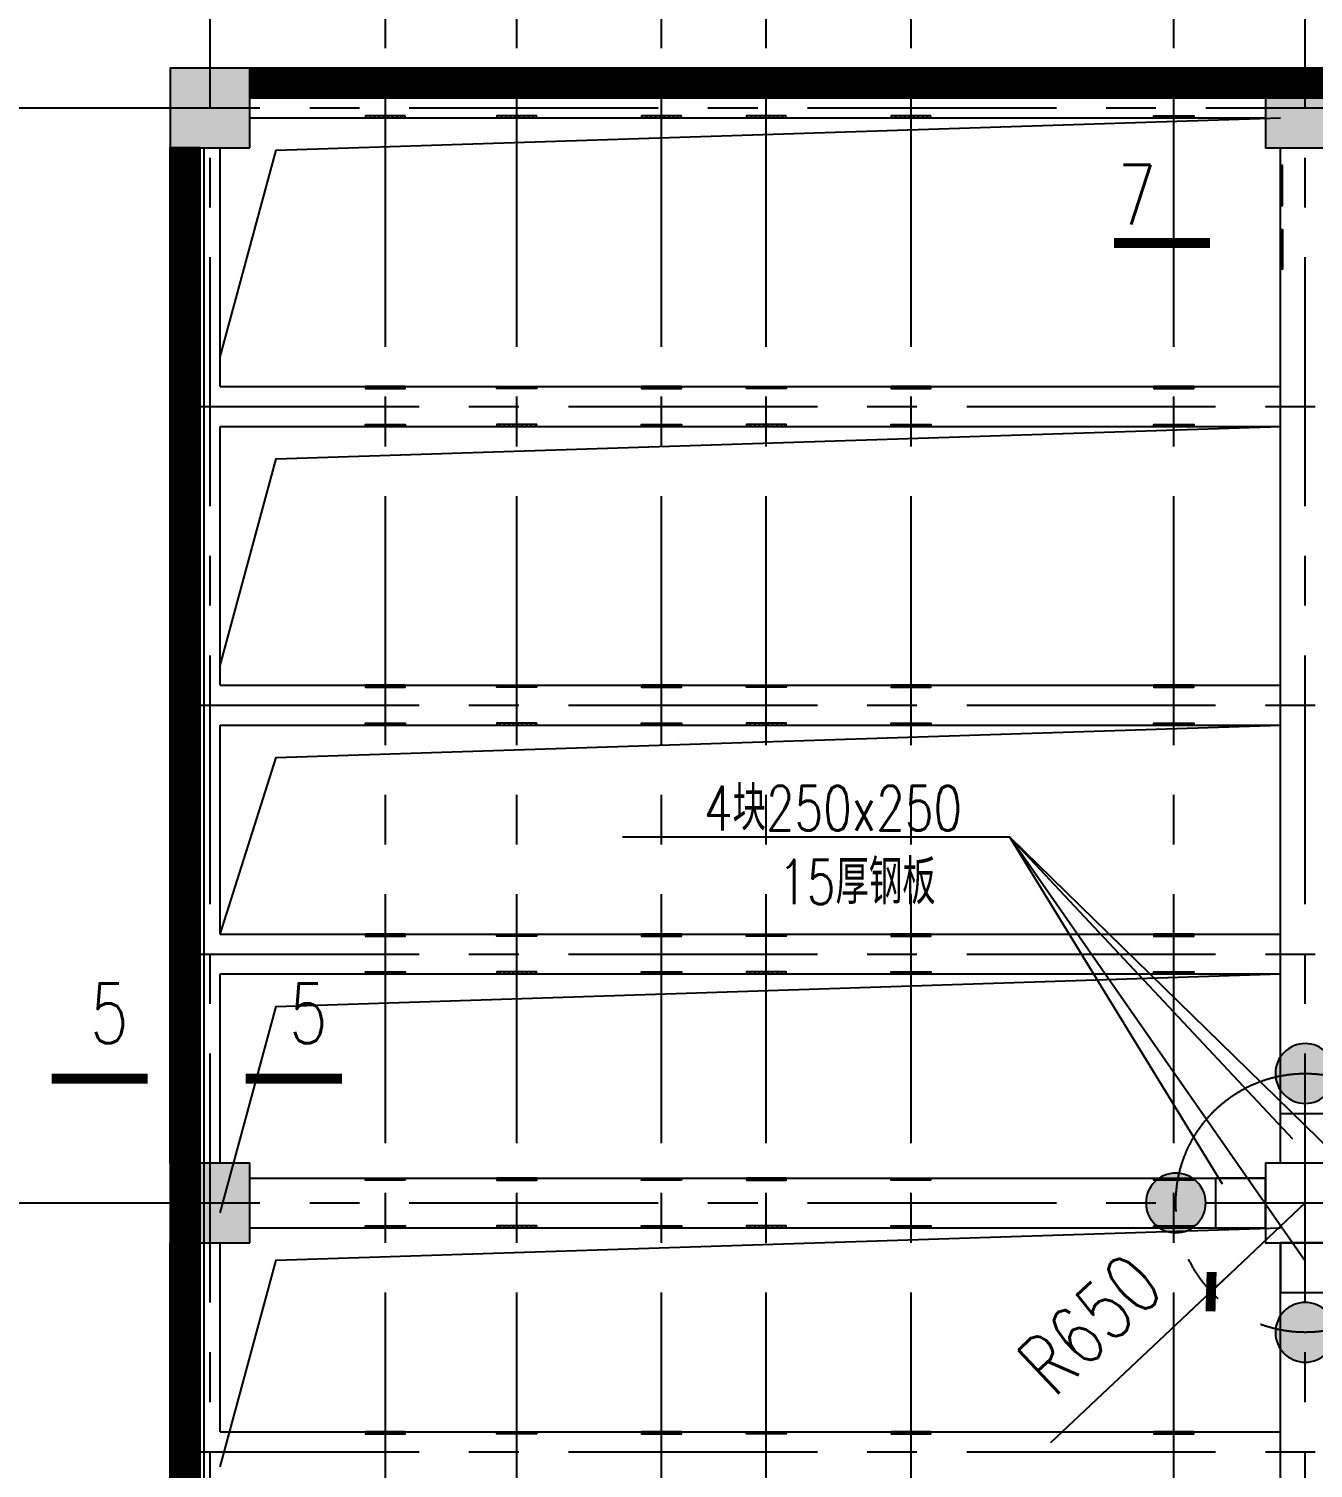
# Model space of a CAD drawing. Extents: x 1427168 to 1936200, y 1176778 to 1377202.
# Drawn here: x 1766842 to 1773293, y 1221374 to 1228603 of the extents above; entities that cross this region are included whole.
import ezdxf

# ---------------------------------------------------------------- set-up
doc = ezdxf.new("R2010")
doc.units = 0
doc.header["$LTSCALE"] = 1000
doc.header["$MEASUREMENT"] = 0
doc.linetypes.add('CENTER', pattern=[2, 1.25, -0.25, 0.25, -0.25])
doc.linetypes.add('DOTE', pattern=[2.42, 2, -0.2, 0.02, -0.2])
doc.layers.get('0').update_dxf_attribs({"linetype": 'CONTINUOUS'})
doc.layers.get('DEFPOINTS').update_dxf_attribs({"linetype": 'CONTINUOUS'})
for name, color, linetype in [('01粗实线层', 7, 'CONTINUOUS'), ('2', 2, 'CONTINUOUS'), ('3', 4, 'CONTINUOUS'), ('4', 3, 'CONTINUOUS'), ('5剖面线层', 2, 'CONTINUOUS'), ('AXIS', 3, 'CONTINUOUS'), ('DOTE', 1, 'DOTE'), ('PUB_DIM', 3, 'CONTINUOUS'), ('PUB_TEXT', 7, 'CONTINUOUS'), ('WUHUA', 8, 'CONTINUOUS')]:
    doc.layers.add(name, color=color, linetype=linetype)
doc.styles.add('_HZTXT', font='txt.shx', dxfattribs={"width": 0.75, "bigfont": 'HZTXT.shx'})
doc.styles.add('_TXT', font='TXT.shx', dxfattribs={"width": 0.75})
doc.styles.add('DIM_FONT', font='SIMPLEX.shx', dxfattribs={"width": 0.75})
doc.dimstyles.new('AXIS', dxfattribs={"dimtxt": 300, "dimasz": 1, "dimexe": 250, "dimexo": 300, "dimgap": 150, "dimtad": 1, "dimdec": 0, "dimzin": 0, "dimtxsty": 'DIM_FONT', "dimblk": '_DIMX', "dimcen": 0.09, "dimse1": 1, "dimse2": 1, "dimclrt": 7, "dimazin": 3, "dimtfac": 1, "dimtdec": 0, "dimtix": 1, "dimtmove": 0, "dimatfit": 3, "dimtolj": 1, "dimtzin": 0})
pattern_1 = [(45, (1418820.757, 1487474.97), (-11.22532015, 11.22532015), [])]
pattern_2 = [(315, (1418820.757, 965937.099), (-11.22532015, -11.22532015), [])]
pattern_3 = [(45, (1418820.757, 1485974.97), (-11.22532015, 11.22532015), [])]
pattern_4 = [(315, (1418820.757, 964437.099), (-11.22532015, -11.22532015), [])]
pattern_5 = [(45, (1418820.757, 1484724.97), (-11.22532015, 11.22532015), [])]
pattern_6 = [(315, (1418820.757, 963187.099), (-11.22532015, -11.22532015), [])]
pattern_7 = [(315, (1418820.757, 961912.099), (-11.22532015, -11.22532015), [])]
pattern_8 = [(315, (1418820.757, 962152.099), (-11.22532015, -11.22532015), [])]
pattern_9 = [(45, (1418820.757, 1482224.97), (-11.22532015, 11.22532015), [])]

# ---------------------------------------------------------------- blocks, each defined once
blk = doc.blocks.new('_DIMX')
blk.add_line((-150, 0), (150, 0))
at = {"const_width": 50}
blk.add_lwpolyline([(-70, -70), (70, 70)], dxfattribs=at)
blk = doc.blocks.new('*D540')
at = {"layer": 'AXIS', "color": 0}
for p, q in [((1773253.2, 1222706), (1772780.2, 1222260.2)), ((1771975.6, 1221501.9), (1772779.4, 1222259.5))]:
    blk.add_line(p, q, dxfattribs=at)
at = {"layer": 'DEFPOINTS', "color": 0}
for p in [(1773253.2, 1222706), (1772780.2, 1222260.2)]:
    blk.add_point(p, dxfattribs=at)
at = {"layer": 'AXIS', "color": 0, "rotation": 43.30419555545263}
blk.add_blockref('_DIMX', (1772780.2, 1222260.2), dxfattribs=at)
at = {"layer": 'AXIS', "color": 7, "insert": (1772171.4, 1222098.7), "char_height": 300, "attachment_point": 5, "rotation": 43.3042, "style": 'DIM_FONT'}
blk.add_mtext('\\A1;R650', dxfattribs=at)

msp = doc.modelspace()

# ---------------------------------------------------------------- hatches: boundary and pattern name
at = {"layer": '5剖面线层', "linetype": 'BYBLOCK', "ltscale": 1e-05}
h = msp.add_hatch(dxfattribs=at)
h.set_pattern_fill('ANSI31', color=256, scale=5, style=0)
h.set_pattern_definition([(45, (1418820.757, 1488834.97), (-11.22532015, 11.22532015), [])])
h.paths.add_polyline_path([(1768633.2, 1228166), (1768533.2, 1228166), (1768533.2, 1228156), (1768633.2, 1228156)])
h.paths.add_polyline_path([(1768733.2, 1228166), (1768633.2, 1228166), (1768633.2, 1228156), (1768733.2, 1228156)])
h = msp.add_hatch(dxfattribs=at)
h.set_pattern_fill('ANSI31', color=256, scale=5, style=0)
h.set_pattern_definition([(45, (1419480.757, 1488834.97), (-11.22532015, 11.22532015), [])])
h.paths.add_polyline_path([(1769293.2, 1228166), (1769193.2, 1228166), (1769193.2, 1228156), (1769293.2, 1228156)])
h.paths.add_polyline_path([(1769393.2, 1228166), (1769293.2, 1228166), (1769293.2, 1228156), (1769393.2, 1228156)])
h = msp.add_hatch(dxfattribs=at)
h.set_pattern_fill('ANSI31', color=256, scale=5, style=0)
h.set_pattern_definition([(45, (1420207.757, 1488834.97), (-11.22532015, 11.22532015), [])])
h.paths.add_polyline_path([(1770020.2, 1228166), (1769920.2, 1228166), (1769920.2, 1228156), (1770020.2, 1228156)])
h.paths.add_polyline_path([(1770120.2, 1228166), (1770020.2, 1228166), (1770020.2, 1228156), (1770120.2, 1228156)])
h = msp.add_hatch(dxfattribs=at)
h.set_pattern_fill('ANSI31', color=256, scale=5, style=0)
h.set_pattern_definition([(45, (1420733.757, 1488834.97), (-11.22532015, 11.22532015), [])])
h.paths.add_polyline_path([(1770546.2, 1228166), (1770446.2, 1228166), (1770446.2, 1228156), (1770546.2, 1228156)])
h.paths.add_polyline_path([(1770646.2, 1228166), (1770546.2, 1228166), (1770546.2, 1228156), (1770646.2, 1228156)])
h = msp.add_hatch(dxfattribs=at)
h.set_pattern_fill('ANSI31', color=256, scale=5, style=0)
h.set_pattern_definition([(45, (1421460.757, 1488834.97), (-11.22532015, 11.22532015), [])])
h.paths.add_polyline_path([(1771273.2, 1228166), (1771173.2, 1228166), (1771173.2, 1228156), (1771273.2, 1228156)])
h.paths.add_polyline_path([(1771373.2, 1228166), (1771273.2, 1228166), (1771273.2, 1228156), (1771373.2, 1228156)])
h = msp.add_hatch(dxfattribs=at)
h.set_pattern_fill('ANSI31', color=256, scale=5, style=0)
h.set_pattern_definition([(315, (1418820.757, 967487.099), (-11.22532015, -11.22532015), [])])
h.paths.add_polyline_path([(1772593.2, 1228156), (1772493.2, 1228156), (1772493.2, 1228166), (1772593.2, 1228166)])
h.paths.add_polyline_path([(1772693.2, 1228156), (1772593.2, 1228156), (1772593.2, 1228166), (1772693.2, 1228166)])
at = {"layer": '5剖面线层'}
h = msp.add_hatch(dxfattribs=at)
h.set_pattern_fill('ANSI31', color=256, scale=10, style=0)
h.set_pattern_definition([(45, (1669692.4579, 1093995.6416), (-0.8838834765, 0.8838834765), [])])
h.paths.add_polyline_path([(1773378.2, 1217696), (1773368.2, 1217696), (1773368.2, 1217645.4), (1773378.2, 1217682.2)])
h.paths.add_polyline_path([(1773138.2, 1227916), (1773128.2, 1227916), (1773128.2, 1227716), (1773138.2, 1227716)])
h.paths.add_polyline_path([(1773378.2, 1227916), (1773368.2, 1227916), (1773368.2, 1227716), (1773378.2, 1227716)])
h.paths.add_polyline_path([(1773138.2, 1227596), (1773128.2, 1227596), (1773128.2, 1227396), (1773138.2, 1227396)])
h.paths.add_polyline_path([(1773378.2, 1227596), (1773368.2, 1227596), (1773368.2, 1227396), (1773378.2, 1227396)])
h.paths.add_polyline_path([(1773138.2, 1218016), (1773128.2, 1218016), (1773128.2, 1217816), (1773138.2, 1217816)])
h.paths.add_polyline_path([(1773378.2, 1218016), (1773368.2, 1218016), (1773368.2, 1217816), (1773378.2, 1217816)])
h.paths.add_polyline_path([(1773138.2, 1217696), (1773128.2, 1217696), (1773128.2, 1217496), (1773138.2, 1217496)])
h.paths.add_polyline_path([(1773378.2, 1217682.2), (1773368.2, 1217645.4), (1773368.2, 1217496), (1773378.2, 1217496)])
at = {"layer": '5剖面线层', "linetype": 'BYBLOCK', "ltscale": 1e-05}
h = msp.add_hatch(dxfattribs=at)
h.set_pattern_fill('ANSI31', color=256, scale=5, style=0)
h.set_pattern_definition(pattern_1)
h.paths.add_polyline_path([(1768633.2, 1226806), (1768533.2, 1226806), (1768533.2, 1226796), (1768633.2, 1226796)])
h.paths.add_polyline_path([(1768733.2, 1226806), (1768633.2, 1226806), (1768633.2, 1226796), (1768733.2, 1226796)])
h = msp.add_hatch(dxfattribs=at)
h.set_pattern_fill('ANSI31', color=256, scale=5, style=0)
h.set_pattern_definition(pattern_1)
h.paths.add_polyline_path([(1769293.2, 1226806), (1769193.2, 1226806), (1769193.2, 1226796), (1769293.2, 1226796)])
h.paths.add_polyline_path([(1769393.2, 1226806), (1769293.2, 1226806), (1769293.2, 1226796), (1769393.2, 1226796)])
h = msp.add_hatch(dxfattribs=at)
h.set_pattern_fill('ANSI31', color=256, scale=5, style=0)
h.set_pattern_definition(pattern_1)
h.paths.add_polyline_path([(1770020.2, 1226806), (1769920.2, 1226806), (1769920.2, 1226796), (1770020.2, 1226796)])
h.paths.add_polyline_path([(1770120.2, 1226806), (1770020.2, 1226806), (1770020.2, 1226796), (1770120.2, 1226796)])
h = msp.add_hatch(dxfattribs=at)
h.set_pattern_fill('ANSI31', color=256, scale=5, style=0)
h.set_pattern_definition(pattern_1)
h.paths.add_polyline_path([(1770546.2, 1226806), (1770446.2, 1226806), (1770446.2, 1226796), (1770546.2, 1226796)])
h.paths.add_polyline_path([(1770646.2, 1226806), (1770546.2, 1226806), (1770546.2, 1226796), (1770646.2, 1226796)])
h = msp.add_hatch(dxfattribs=at)
h.set_pattern_fill('ANSI31', color=256, scale=5, style=0)
h.set_pattern_definition(pattern_1)
h.paths.add_polyline_path([(1771273.2, 1226806), (1771173.2, 1226806), (1771173.2, 1226796), (1771273.2, 1226796)])
h.paths.add_polyline_path([(1771373.2, 1226806), (1771273.2, 1226806), (1771273.2, 1226796), (1771373.2, 1226796)])
h = msp.add_hatch(dxfattribs=at)
h.set_pattern_fill('ANSI31', color=256, scale=5, style=0)
h.set_pattern_definition(pattern_1)
h.paths.add_polyline_path([(1772593.2, 1226806), (1772493.2, 1226806), (1772493.2, 1226796), (1772593.2, 1226796)])
h.paths.add_polyline_path([(1772693.2, 1226806), (1772593.2, 1226806), (1772593.2, 1226796), (1772693.2, 1226796)])
h = msp.add_hatch(dxfattribs=at)
h.set_pattern_fill('ANSI31', color=256, scale=5, style=0)
h.set_pattern_definition(pattern_2)
h.paths.add_polyline_path([(1768633.2, 1226606), (1768533.2, 1226606), (1768533.2, 1226616), (1768633.2, 1226616)])
h.paths.add_polyline_path([(1768733.2, 1226606), (1768633.2, 1226606), (1768633.2, 1226616), (1768733.2, 1226616)])
h = msp.add_hatch(dxfattribs=at)
h.set_pattern_fill('ANSI31', color=256, scale=5, style=0)
h.set_pattern_definition(pattern_2)
h.paths.add_polyline_path([(1769293.2, 1226606), (1769193.2, 1226606), (1769193.2, 1226616), (1769293.2, 1226616)])
h.paths.add_polyline_path([(1769393.2, 1226606), (1769293.2, 1226606), (1769293.2, 1226616), (1769393.2, 1226616)])
h = msp.add_hatch(dxfattribs=at)
h.set_pattern_fill('ANSI31', color=256, scale=5, style=0)
h.set_pattern_definition(pattern_2)
h.paths.add_polyline_path([(1770020.2, 1226606), (1769920.2, 1226606), (1769920.2, 1226616), (1770020.2, 1226616)])
h.paths.add_polyline_path([(1770120.2, 1226606), (1770020.2, 1226606), (1770020.2, 1226616), (1770120.2, 1226616)])
h = msp.add_hatch(dxfattribs=at)
h.set_pattern_fill('ANSI31', color=256, scale=5, style=0)
h.set_pattern_definition(pattern_2)
h.paths.add_polyline_path([(1770546.2, 1226606), (1770446.2, 1226606), (1770446.2, 1226616), (1770546.2, 1226616)])
h.paths.add_polyline_path([(1770646.2, 1226606), (1770546.2, 1226606), (1770546.2, 1226616), (1770646.2, 1226616)])
h = msp.add_hatch(dxfattribs=at)
h.set_pattern_fill('ANSI31', color=256, scale=5, style=0)
h.set_pattern_definition(pattern_2)
h.paths.add_polyline_path([(1771273.2, 1226606), (1771173.2, 1226606), (1771173.2, 1226616), (1771273.2, 1226616)])
h.paths.add_polyline_path([(1771373.2, 1226606), (1771273.2, 1226606), (1771273.2, 1226616), (1771373.2, 1226616)])
h = msp.add_hatch(dxfattribs=at)
h.set_pattern_fill('ANSI31', color=256, scale=5, style=0)
h.set_pattern_definition(pattern_2)
h.paths.add_polyline_path([(1772593.2, 1226606), (1772493.2, 1226606), (1772493.2, 1226616), (1772593.2, 1226616)])
h.paths.add_polyline_path([(1772693.2, 1226606), (1772593.2, 1226606), (1772593.2, 1226616), (1772693.2, 1226616)])
h = msp.add_hatch(dxfattribs=at)
h.set_pattern_fill('ANSI31', color=256, scale=5, style=0)
h.set_pattern_definition(pattern_3)
h.paths.add_polyline_path([(1768633.2, 1225306), (1768533.2, 1225306), (1768533.2, 1225296), (1768633.2, 1225296)])
h.paths.add_polyline_path([(1768733.2, 1225306), (1768633.2, 1225306), (1768633.2, 1225296), (1768733.2, 1225296)])
h = msp.add_hatch(dxfattribs=at)
h.set_pattern_fill('ANSI31', color=256, scale=5, style=0)
h.set_pattern_definition(pattern_3)
h.paths.add_polyline_path([(1769293.2, 1225306), (1769193.2, 1225306), (1769193.2, 1225296), (1769293.2, 1225296)])
h.paths.add_polyline_path([(1769393.2, 1225306), (1769293.2, 1225306), (1769293.2, 1225296), (1769393.2, 1225296)])
h = msp.add_hatch(dxfattribs=at)
h.set_pattern_fill('ANSI31', color=256, scale=5, style=0)
h.set_pattern_definition(pattern_3)
h.paths.add_polyline_path([(1770020.2, 1225306), (1769920.2, 1225306), (1769920.2, 1225296), (1770020.2, 1225296)])
h.paths.add_polyline_path([(1770120.2, 1225306), (1770020.2, 1225306), (1770020.2, 1225296), (1770120.2, 1225296)])
h = msp.add_hatch(dxfattribs=at)
h.set_pattern_fill('ANSI31', color=256, scale=5, style=0)
h.set_pattern_definition(pattern_3)
h.paths.add_polyline_path([(1770546.2, 1225306), (1770446.2, 1225306), (1770446.2, 1225296), (1770546.2, 1225296)])
h.paths.add_polyline_path([(1770646.2, 1225306), (1770546.2, 1225306), (1770546.2, 1225296), (1770646.2, 1225296)])
h = msp.add_hatch(dxfattribs=at)
h.set_pattern_fill('ANSI31', color=256, scale=5, style=0)
h.set_pattern_definition(pattern_3)
h.paths.add_polyline_path([(1771273.2, 1225306), (1771173.2, 1225306), (1771173.2, 1225296), (1771273.2, 1225296)])
h.paths.add_polyline_path([(1771373.2, 1225306), (1771273.2, 1225306), (1771273.2, 1225296), (1771373.2, 1225296)])
h = msp.add_hatch(dxfattribs=at)
h.set_pattern_fill('ANSI31', color=256, scale=5, style=0)
h.set_pattern_definition(pattern_3)
h.paths.add_polyline_path([(1772593.2, 1225306), (1772493.2, 1225306), (1772493.2, 1225296), (1772593.2, 1225296)])
h.paths.add_polyline_path([(1772693.2, 1225306), (1772593.2, 1225306), (1772593.2, 1225296), (1772693.2, 1225296)])
h = msp.add_hatch(dxfattribs=at)
h.set_pattern_fill('ANSI31', color=256, scale=5, style=0)
h.set_pattern_definition(pattern_4)
h.paths.add_polyline_path([(1768633.2, 1225106), (1768533.2, 1225106), (1768533.2, 1225116), (1768633.2, 1225116)])
h.paths.add_polyline_path([(1768733.2, 1225106), (1768633.2, 1225106), (1768633.2, 1225116), (1768733.2, 1225116)])
h = msp.add_hatch(dxfattribs=at)
h.set_pattern_fill('ANSI31', color=256, scale=5, style=0)
h.set_pattern_definition(pattern_4)
h.paths.add_polyline_path([(1769293.2, 1225106), (1769193.2, 1225106), (1769193.2, 1225116), (1769293.2, 1225116)])
h.paths.add_polyline_path([(1769393.2, 1225106), (1769293.2, 1225106), (1769293.2, 1225116), (1769393.2, 1225116)])
h = msp.add_hatch(dxfattribs=at)
h.set_pattern_fill('ANSI31', color=256, scale=5, style=0)
h.set_pattern_definition(pattern_4)
h.paths.add_polyline_path([(1770020.2, 1225106), (1769920.2, 1225106), (1769920.2, 1225116), (1770020.2, 1225116)])
h.paths.add_polyline_path([(1770120.2, 1225106), (1770020.2, 1225106), (1770020.2, 1225116), (1770120.2, 1225116)])
h = msp.add_hatch(dxfattribs=at)
h.set_pattern_fill('ANSI31', color=256, scale=5, style=0)
h.set_pattern_definition(pattern_4)
h.paths.add_polyline_path([(1770546.2, 1225106), (1770446.2, 1225106), (1770446.2, 1225116), (1770546.2, 1225116)])
h.paths.add_polyline_path([(1770646.2, 1225106), (1770546.2, 1225106), (1770546.2, 1225116), (1770646.2, 1225116)])
h = msp.add_hatch(dxfattribs=at)
h.set_pattern_fill('ANSI31', color=256, scale=5, style=0)
h.set_pattern_definition(pattern_4)
h.paths.add_polyline_path([(1771273.2, 1225106), (1771173.2, 1225106), (1771173.2, 1225116), (1771273.2, 1225116)])
h.paths.add_polyline_path([(1771373.2, 1225106), (1771273.2, 1225106), (1771273.2, 1225116), (1771373.2, 1225116)])
h = msp.add_hatch(dxfattribs=at)
h.set_pattern_fill('ANSI31', color=256, scale=5, style=0)
h.set_pattern_definition(pattern_4)
h.paths.add_polyline_path([(1772593.2, 1225106), (1772493.2, 1225106), (1772493.2, 1225116), (1772593.2, 1225116)])
h.paths.add_polyline_path([(1772693.2, 1225106), (1772593.2, 1225106), (1772593.2, 1225116), (1772693.2, 1225116)])
h = msp.add_hatch(dxfattribs=at)
h.set_pattern_fill('ANSI31', color=256, scale=5, style=0)
h.set_pattern_definition(pattern_5)
h.paths.add_polyline_path([(1768633.2, 1224056), (1768533.2, 1224056), (1768533.2, 1224046), (1768633.2, 1224046)])
h.paths.add_polyline_path([(1768733.2, 1224056), (1768633.2, 1224056), (1768633.2, 1224046), (1768733.2, 1224046)])
h = msp.add_hatch(dxfattribs=at)
h.set_pattern_fill('ANSI31', color=256, scale=5, style=0)
h.set_pattern_definition(pattern_5)
h.paths.add_polyline_path([(1769293.2, 1224056), (1769193.2, 1224056), (1769193.2, 1224046), (1769293.2, 1224046)])
h.paths.add_polyline_path([(1769393.2, 1224056), (1769293.2, 1224056), (1769293.2, 1224046), (1769393.2, 1224046)])
h = msp.add_hatch(dxfattribs=at)
h.set_pattern_fill('ANSI31', color=256, scale=5, style=0)
h.set_pattern_definition(pattern_5)
h.paths.add_polyline_path([(1770020.2, 1224056), (1769920.2, 1224056), (1769920.2, 1224046), (1770020.2, 1224046)])
h.paths.add_polyline_path([(1770120.2, 1224056), (1770020.2, 1224056), (1770020.2, 1224046), (1770120.2, 1224046)])
h = msp.add_hatch(dxfattribs=at)
h.set_pattern_fill('ANSI31', color=256, scale=5, style=0)
h.set_pattern_definition(pattern_5)
h.paths.add_polyline_path([(1770546.2, 1224056), (1770446.2, 1224056), (1770446.2, 1224046), (1770546.2, 1224046)])
h.paths.add_polyline_path([(1770646.2, 1224056), (1770546.2, 1224056), (1770546.2, 1224046), (1770646.2, 1224046)])
h = msp.add_hatch(dxfattribs=at)
h.set_pattern_fill('ANSI31', color=256, scale=5, style=0)
h.set_pattern_definition(pattern_5)
h.paths.add_polyline_path([(1771273.2, 1224056), (1771173.2, 1224056), (1771173.2, 1224046), (1771273.2, 1224046)])
h.paths.add_polyline_path([(1771373.2, 1224056), (1771273.2, 1224056), (1771273.2, 1224046), (1771373.2, 1224046)])
h = msp.add_hatch(dxfattribs=at)
h.set_pattern_fill('ANSI31', color=256, scale=5, style=0)
h.set_pattern_definition(pattern_5)
h.paths.add_polyline_path([(1772593.2, 1224056), (1772493.2, 1224056), (1772493.2, 1224046), (1772593.2, 1224046)])
h.paths.add_polyline_path([(1772693.2, 1224056), (1772593.2, 1224056), (1772593.2, 1224046), (1772693.2, 1224046)])
h = msp.add_hatch(dxfattribs=at)
h.set_pattern_fill('ANSI31', color=256, scale=5, style=0)
h.set_pattern_definition(pattern_6)
h.paths.add_polyline_path([(1768633.2, 1223856), (1768533.2, 1223856), (1768533.2, 1223866), (1768633.2, 1223866)])
h.paths.add_polyline_path([(1768733.2, 1223856), (1768633.2, 1223856), (1768633.2, 1223866), (1768733.2, 1223866)])
h = msp.add_hatch(dxfattribs=at)
h.set_pattern_fill('ANSI31', color=256, scale=5, style=0)
h.set_pattern_definition(pattern_6)
h.paths.add_polyline_path([(1769293.2, 1223856), (1769193.2, 1223856), (1769193.2, 1223866), (1769293.2, 1223866)])
h.paths.add_polyline_path([(1769393.2, 1223856), (1769293.2, 1223856), (1769293.2, 1223866), (1769393.2, 1223866)])
h = msp.add_hatch(dxfattribs=at)
h.set_pattern_fill('ANSI31', color=256, scale=5, style=0)
h.set_pattern_definition(pattern_6)
h.paths.add_polyline_path([(1770020.2, 1223856), (1769920.2, 1223856), (1769920.2, 1223866), (1770020.2, 1223866)])
h.paths.add_polyline_path([(1770120.2, 1223856), (1770020.2, 1223856), (1770020.2, 1223866), (1770120.2, 1223866)])
h = msp.add_hatch(dxfattribs=at)
h.set_pattern_fill('ANSI31', color=256, scale=5, style=0)
h.set_pattern_definition(pattern_6)
h.paths.add_polyline_path([(1770546.2, 1223856), (1770446.2, 1223856), (1770446.2, 1223866), (1770546.2, 1223866)])
h.paths.add_polyline_path([(1770646.2, 1223856), (1770546.2, 1223856), (1770546.2, 1223866), (1770646.2, 1223866)])
h = msp.add_hatch(dxfattribs=at)
h.set_pattern_fill('ANSI31', color=256, scale=5, style=0)
h.set_pattern_definition(pattern_6)
h.paths.add_polyline_path([(1771273.2, 1223856), (1771173.2, 1223856), (1771173.2, 1223866), (1771273.2, 1223866)])
h.paths.add_polyline_path([(1771373.2, 1223856), (1771273.2, 1223856), (1771273.2, 1223866), (1771373.2, 1223866)])
h = msp.add_hatch(dxfattribs=at)
h.set_pattern_fill('ANSI31', color=256, scale=5, style=0)
h.set_pattern_definition(pattern_6)
h.paths.add_polyline_path([(1772593.2, 1223856), (1772493.2, 1223856), (1772493.2, 1223866), (1772593.2, 1223866)])
h.paths.add_polyline_path([(1772693.2, 1223856), (1772593.2, 1223856), (1772593.2, 1223866), (1772693.2, 1223866)])
h = msp.add_hatch(dxfattribs=at)
h.set_pattern_fill('ANSI31', color=256, scale=5, style=0)
h.set_pattern_definition(pattern_8)
h.paths.add_polyline_path([(1768633.2, 1222821), (1768533.2, 1222821), (1768533.2, 1222831), (1768633.2, 1222831)])
h.paths.add_polyline_path([(1768733.2, 1222821), (1768633.2, 1222821), (1768633.2, 1222831), (1768733.2, 1222831)])
h = msp.add_hatch(dxfattribs=at)
h.set_pattern_fill('ANSI31', color=256, scale=5, style=0)
h.set_pattern_definition(pattern_8)
h.paths.add_polyline_path([(1769293.2, 1222821), (1769193.2, 1222821), (1769193.2, 1222831), (1769293.2, 1222831)])
h.paths.add_polyline_path([(1769393.2, 1222821), (1769293.2, 1222821), (1769293.2, 1222831), (1769393.2, 1222831)])
h = msp.add_hatch(dxfattribs=at)
h.set_pattern_fill('ANSI31', color=256, scale=5, style=0)
h.set_pattern_definition(pattern_8)
h.paths.add_polyline_path([(1770020.2, 1222821), (1769920.2, 1222821), (1769920.2, 1222831), (1770020.2, 1222831)])
h.paths.add_polyline_path([(1770120.2, 1222821), (1770020.2, 1222821), (1770020.2, 1222831), (1770120.2, 1222831)])
h = msp.add_hatch(dxfattribs=at)
h.set_pattern_fill('ANSI31', color=256, scale=5, style=0)
h.set_pattern_definition(pattern_8)
h.paths.add_polyline_path([(1770546.2, 1222821), (1770446.2, 1222821), (1770446.2, 1222831), (1770546.2, 1222831)])
h.paths.add_polyline_path([(1770646.2, 1222821), (1770546.2, 1222821), (1770546.2, 1222831), (1770646.2, 1222831)])
h = msp.add_hatch(dxfattribs=at)
h.set_pattern_fill('ANSI31', color=256, scale=5, style=0)
h.set_pattern_definition(pattern_8)
h.paths.add_polyline_path([(1771273.2, 1222821), (1771173.2, 1222821), (1771173.2, 1222831), (1771273.2, 1222831)])
h.paths.add_polyline_path([(1771373.2, 1222821), (1771273.2, 1222821), (1771273.2, 1222831), (1771373.2, 1222831)])
h = msp.add_hatch(dxfattribs=at)
h.set_pattern_fill('ANSI31', color=256, scale=5, style=0)
h.set_pattern_definition(pattern_8)
h.paths.add_polyline_path([(1772593.2, 1222821), (1772493.2, 1222821), (1772493.2, 1222831), (1772593.2, 1222831)])
h.paths.add_polyline_path([(1772693.2, 1222821), (1772593.2, 1222821), (1772593.2, 1222831), (1772693.2, 1222831)])
h = msp.add_hatch(dxfattribs=at)
h.set_pattern_fill('ANSI31', color=256, scale=5, style=0)
h.set_pattern_definition(pattern_7)
h.paths.add_polyline_path([(1768633.2, 1222581), (1768533.2, 1222581), (1768533.2, 1222591), (1768633.2, 1222591)])
h.paths.add_polyline_path([(1768733.2, 1222581), (1768633.2, 1222581), (1768633.2, 1222591), (1768733.2, 1222591)])
h = msp.add_hatch(dxfattribs=at)
h.set_pattern_fill('ANSI31', color=256, scale=5, style=0)
h.set_pattern_definition(pattern_7)
h.paths.add_polyline_path([(1769293.2, 1222581), (1769193.2, 1222581), (1769193.2, 1222591), (1769293.2, 1222591)])
h.paths.add_polyline_path([(1769393.2, 1222581), (1769293.2, 1222581), (1769293.2, 1222591), (1769393.2, 1222591)])
h = msp.add_hatch(dxfattribs=at)
h.set_pattern_fill('ANSI31', color=256, scale=5, style=0)
h.set_pattern_definition(pattern_7)
h.paths.add_polyline_path([(1770020.2, 1222581), (1769920.2, 1222581), (1769920.2, 1222591), (1770020.2, 1222591)])
h.paths.add_polyline_path([(1770120.2, 1222581), (1770020.2, 1222581), (1770020.2, 1222591), (1770120.2, 1222591)])
h = msp.add_hatch(dxfattribs=at)
h.set_pattern_fill('ANSI31', color=256, scale=5, style=0)
h.set_pattern_definition(pattern_7)
h.paths.add_polyline_path([(1770546.2, 1222581), (1770446.2, 1222581), (1770446.2, 1222591), (1770546.2, 1222591)])
h.paths.add_polyline_path([(1770646.2, 1222581), (1770546.2, 1222581), (1770546.2, 1222591), (1770646.2, 1222591)])
h = msp.add_hatch(dxfattribs=at)
h.set_pattern_fill('ANSI31', color=256, scale=5, style=0)
h.set_pattern_definition(pattern_7)
h.paths.add_polyline_path([(1771273.2, 1222581), (1771173.2, 1222581), (1771173.2, 1222591), (1771273.2, 1222591)])
h.paths.add_polyline_path([(1771373.2, 1222581), (1771273.2, 1222581), (1771273.2, 1222591), (1771373.2, 1222591)])
h = msp.add_hatch(dxfattribs=at)
h.set_pattern_fill('ANSI31', color=256, scale=5, style=0)
h.set_pattern_definition(pattern_7)
h.paths.add_polyline_path([(1772593.2, 1222581), (1772493.2, 1222581), (1772493.2, 1222591), (1772593.2, 1222591)])
h.paths.add_polyline_path([(1772693.2, 1222581), (1772593.2, 1222581), (1772593.2, 1222591), (1772693.2, 1222591)])
h = msp.add_hatch(dxfattribs=at)
h.set_pattern_fill('ANSI31', color=256, scale=5, style=0)
h.set_pattern_definition(pattern_9)
h.paths.add_polyline_path([(1768633.2, 1221556), (1768533.2, 1221556), (1768533.2, 1221546), (1768633.2, 1221546)])
h.paths.add_polyline_path([(1768733.2, 1221556), (1768633.2, 1221556), (1768633.2, 1221546), (1768733.2, 1221546)])
h = msp.add_hatch(dxfattribs=at)
h.set_pattern_fill('ANSI31', color=256, scale=5, style=0)
h.set_pattern_definition(pattern_9)
h.paths.add_polyline_path([(1769293.2, 1221556), (1769193.2, 1221556), (1769193.2, 1221546), (1769293.2, 1221546)])
h.paths.add_polyline_path([(1769393.2, 1221556), (1769293.2, 1221556), (1769293.2, 1221546), (1769393.2, 1221546)])
h = msp.add_hatch(dxfattribs=at)
h.set_pattern_fill('ANSI31', color=256, scale=5, style=0)
h.set_pattern_definition(pattern_9)
h.paths.add_polyline_path([(1770020.2, 1221556), (1769920.2, 1221556), (1769920.2, 1221546), (1770020.2, 1221546)])
h.paths.add_polyline_path([(1770120.2, 1221556), (1770020.2, 1221556), (1770020.2, 1221546), (1770120.2, 1221546)])
h = msp.add_hatch(dxfattribs=at)
h.set_pattern_fill('ANSI31', color=256, scale=5, style=0)
h.set_pattern_definition(pattern_9)
h.paths.add_polyline_path([(1770546.2, 1221556), (1770446.2, 1221556), (1770446.2, 1221546), (1770546.2, 1221546)])
h.paths.add_polyline_path([(1770646.2, 1221556), (1770546.2, 1221556), (1770546.2, 1221546), (1770646.2, 1221546)])
h = msp.add_hatch(dxfattribs=at)
h.set_pattern_fill('ANSI31', color=256, scale=5, style=0)
h.set_pattern_definition(pattern_9)
h.paths.add_polyline_path([(1771273.2, 1221556), (1771173.2, 1221556), (1771173.2, 1221546), (1771273.2, 1221546)])
h.paths.add_polyline_path([(1771373.2, 1221556), (1771273.2, 1221556), (1771273.2, 1221546), (1771373.2, 1221546)])
h = msp.add_hatch(dxfattribs=at)
h.set_pattern_fill('ANSI31', color=256, scale=5, style=0)
h.set_pattern_definition(pattern_9)
h.paths.add_polyline_path([(1772593.2, 1221556), (1772493.2, 1221556), (1772493.2, 1221546), (1772593.2, 1221546)])
h.paths.add_polyline_path([(1772693.2, 1221556), (1772593.2, 1221556), (1772593.2, 1221546), (1772693.2, 1221546)])
at = {"layer": 'WUHUA'}
h = msp.add_hatch(color=256, dxfattribs=at)
h.paths.add_polyline_path([(1767953.2, 1217006), (1767953.2, 1217406), (1767553.2, 1217406), (1767553.2, 1217006)])
h.paths.add_polyline_path([(1767953.2, 1222506), (1767953.2, 1222906), (1767553.2, 1222906), (1767553.2, 1222506)])
h.paths.add_polyline_path([(1773453.2, 1217006), (1773453.2, 1217406), (1773053.2, 1217406), (1773053.2, 1217006)])
h.paths.add_polyline_path([(1778953.2, 1217006), (1778953.2, 1217406), (1778553.2, 1217406), (1778553.2, 1217006)])
h.paths.add_polyline_path([(1778953.2, 1222506), (1778953.2, 1222906), (1778553.2, 1222906), (1778553.2, 1222506)])
h.paths.add_polyline_path([(1767953.2, 1228006), (1767953.2, 1228406), (1767553.2, 1228406), (1767553.2, 1228006)])
h.paths.add_polyline_path([(1773453.2, 1228006), (1773453.2, 1228406), (1773053.2, 1228406), (1773053.2, 1228006)])
h.paths.add_polyline_path([(1778953.2, 1228006), (1778953.2, 1228406), (1778553.2, 1228406), (1778553.2, 1228006)])
h.paths.add_polyline_path([(1784453.2, 1217006), (1784453.2, 1217406), (1784053.2, 1217406), (1784053.2, 1217006)])
h.paths.add_polyline_path([(1789953.2, 1217006), (1789953.2, 1217406), (1789553.2, 1217406), (1789553.2, 1217006)])
h.paths.add_polyline_path([(1789953.2, 1222506), (1789953.2, 1222906), (1789553.2, 1222906), (1789553.2, 1222506)])
h.paths.add_polyline_path([(1795453.2, 1217006), (1795453.2, 1217406), (1795053.2, 1217406), (1795053.2, 1217006)])
h.paths.add_polyline_path([(1800953.2, 1217006), (1800953.2, 1217406), (1800553.2, 1217406), (1800553.2, 1217006)])
h.paths.add_polyline_path([(1800953.2, 1222506), (1800953.2, 1222906), (1800553.2, 1222906), (1800553.2, 1222506)])
h.paths.add_polyline_path([(1784453.2, 1228006), (1784453.2, 1228406), (1784053.2, 1228406), (1784053.2, 1228006)])
h.paths.add_polyline_path([(1789953.2, 1228006), (1789953.2, 1228406), (1789553.2, 1228406), (1789553.2, 1228006)])
h.paths.add_polyline_path([(1795453.2, 1228006), (1795453.2, 1228406), (1795053.2, 1228406), (1795053.2, 1228006)])
h.paths.add_polyline_path([(1800953.2, 1228006), (1800953.2, 1228406), (1800553.2, 1228406), (1800553.2, 1228006)])
h = msp.add_hatch(color=256, dxfattribs=at)
edge = h.paths.add_edge_path()
edge.add_arc((1772603.2, 1222706), 150, 0, 180)
edge.add_arc((1772603.2, 1222706), 150, 180, 360)
edge = h.paths.add_edge_path()
edge.add_arc((1773903.2, 1222706), 150, 0, 180)
edge.add_arc((1773903.2, 1222706), 150, 180, 360)
edge = h.paths.add_edge_path()
edge.add_arc((1773253.2, 1222056), 150, 0, 180)
edge.add_arc((1773253.2, 1222056), 150, 180, 360)
edge = h.paths.add_edge_path()
edge.add_arc((1773253.2, 1223356), 150, 0, 180)
edge.add_arc((1773253.2, 1223356), 150, 180, 360)

# ---------------------------------------------------------------- linework, layer by layer
for p, q in [((1771768.8, 1224543.4), (1769825, 1224543.4)), ((1772837.4, 1222800.2), (1771768.8, 1224543.4)), ((1771768.8, 1224543.4), (1773188.4, 1223027.1)), ((1771768.8, 1224543.4), (1773554.1, 1222800.2)), ((1773253.2, 1222413.9), (1771768.8, 1224543.4))]:
    msp.add_line(p, q)
for points in [[(1767803.2, 1226956), (1768084.8, 1227993), (1773128.2, 1228156)], [(1767803.2, 1225406), (1768084.8, 1226443), (1773128.2, 1226606)], [(1767803.2, 1224056), (1768084.8, 1224943), (1773128.2, 1225106)], [(1767803.2, 1222656), (1768084.8, 1223693), (1773128.2, 1223856)], [(1767803.2, 1221381), (1768084.8, 1222418), (1773128.2, 1222581)]]:
    msp.add_lwpolyline(points)
for points in [[(1773378.2, 1222906), (1773128.2, 1222906), (1773128.2, 1223156), (1773378.2, 1223156)], [(1773053.2, 1222581), (1773053.2, 1222831), (1772803.2, 1222831), (1772803.2, 1222581)], [(1773378.2, 1222506), (1773128.2, 1222506), (1773128.2, 1222256), (1773378.2, 1222256)]]:
    msp.add_lwpolyline(points, close=True)
at = {"layer": '01粗实线层', "linetype": 'BYBLOCK', "ltscale": 1e-05}
for points in [[(1768733.2, 1228166), (1768533.2, 1228166), (1768533.2, 1228156), (1768733.2, 1228156)], [(1769393.2, 1228166), (1769193.2, 1228166), (1769193.2, 1228156), (1769393.2, 1228156)], [(1770120.2, 1228166), (1769920.2, 1228166), (1769920.2, 1228156), (1770120.2, 1228156)], [(1770646.2, 1228166), (1770446.2, 1228166), (1770446.2, 1228156), (1770646.2, 1228156)], [(1771373.2, 1228166), (1771173.2, 1228166), (1771173.2, 1228156), (1771373.2, 1228156)], [(1772693.2, 1228156), (1772493.2, 1228156), (1772493.2, 1228166), (1772693.2, 1228166)], [(1773138.2, 1227716), (1773138.2, 1227916), (1773128.2, 1227916), (1773128.2, 1227716)], [(1773138.2, 1227596), (1773138.2, 1227396), (1773128.2, 1227396), (1773128.2, 1227596)], [(1768733.2, 1226806), (1768533.2, 1226806), (1768533.2, 1226796), (1768733.2, 1226796)], [(1769393.2, 1226796), (1769193.2, 1226796), (1769193.2, 1226806), (1769393.2, 1226806)], [(1770120.2, 1226806), (1769920.2, 1226806), (1769920.2, 1226796), (1770120.2, 1226796)], [(1770446.2, 1226806), (1770646.2, 1226806), (1770646.2, 1226796), (1770446.2, 1226796)], [(1771373.2, 1226806), (1771173.2, 1226806), (1771173.2, 1226796), (1771373.2, 1226796)], [(1772693.2, 1226806), (1772493.2, 1226806), (1772493.2, 1226796), (1772693.2, 1226796)], [(1768733.2, 1226606), (1768533.2, 1226606), (1768533.2, 1226616), (1768733.2, 1226616)], [(1769393.2, 1226616), (1769193.2, 1226616), (1769193.2, 1226606), (1769393.2, 1226606)], [(1770120.2, 1226606), (1769920.2, 1226606), (1769920.2, 1226616), (1770120.2, 1226616)], [(1770446.2, 1226606), (1770646.2, 1226606), (1770646.2, 1226616), (1770446.2, 1226616)], [(1771373.2, 1226606), (1771173.2, 1226606), (1771173.2, 1226616), (1771373.2, 1226616)], [(1772693.2, 1226606), (1772493.2, 1226606), (1772493.2, 1226616), (1772693.2, 1226616)], [(1768733.2, 1225306), (1768533.2, 1225306), (1768533.2, 1225296), (1768733.2, 1225296)], [(1769393.2, 1225296), (1769193.2, 1225296), (1769193.2, 1225306), (1769393.2, 1225306)], [(1770120.2, 1225306), (1769920.2, 1225306), (1769920.2, 1225296), (1770120.2, 1225296)], [(1770446.2, 1225306), (1770646.2, 1225306), (1770646.2, 1225296), (1770446.2, 1225296)], [(1771373.2, 1225306), (1771173.2, 1225306), (1771173.2, 1225296), (1771373.2, 1225296)], [(1772693.2, 1225306), (1772493.2, 1225306), (1772493.2, 1225296), (1772693.2, 1225296)], [(1768733.2, 1225106), (1768533.2, 1225106), (1768533.2, 1225116), (1768733.2, 1225116)], [(1769393.2, 1225116), (1769193.2, 1225116), (1769193.2, 1225106), (1769393.2, 1225106)], [(1770120.2, 1225106), (1769920.2, 1225106), (1769920.2, 1225116), (1770120.2, 1225116)], [(1770446.2, 1225106), (1770646.2, 1225106), (1770646.2, 1225116), (1770446.2, 1225116)], [(1771373.2, 1225106), (1771173.2, 1225106), (1771173.2, 1225116), (1771373.2, 1225116)], [(1772693.2, 1225106), (1772493.2, 1225106), (1772493.2, 1225116), (1772693.2, 1225116)], [(1768733.2, 1224056), (1768533.2, 1224056), (1768533.2, 1224046), (1768733.2, 1224046)], [(1769393.2, 1224046), (1769193.2, 1224046), (1769193.2, 1224056), (1769393.2, 1224056)], [(1770120.2, 1224056), (1769920.2, 1224056), (1769920.2, 1224046), (1770120.2, 1224046)], [(1770446.2, 1224056), (1770646.2, 1224056), (1770646.2, 1224046), (1770446.2, 1224046)], [(1771373.2, 1224056), (1771173.2, 1224056), (1771173.2, 1224046), (1771373.2, 1224046)], [(1772693.2, 1224056), (1772493.2, 1224056), (1772493.2, 1224046), (1772693.2, 1224046)], [(1768733.2, 1223856), (1768533.2, 1223856), (1768533.2, 1223866), (1768733.2, 1223866)], [(1769393.2, 1223866), (1769193.2, 1223866), (1769193.2, 1223856), (1769393.2, 1223856)], [(1770120.2, 1223856), (1769920.2, 1223856), (1769920.2, 1223866), (1770120.2, 1223866)], [(1770446.2, 1223856), (1770646.2, 1223856), (1770646.2, 1223866), (1770446.2, 1223866)], [(1771373.2, 1223856), (1771173.2, 1223856), (1771173.2, 1223866), (1771373.2, 1223866)], [(1772693.2, 1223856), (1772493.2, 1223856), (1772493.2, 1223866), (1772693.2, 1223866)], [(1768733.2, 1222821), (1768533.2, 1222821), (1768533.2, 1222831), (1768733.2, 1222831)], [(1769393.2, 1222831), (1769193.2, 1222831), (1769193.2, 1222821), (1769393.2, 1222821)], [(1770120.2, 1222821), (1769920.2, 1222821), (1769920.2, 1222831), (1770120.2, 1222831)], [(1770446.2, 1222821), (1770646.2, 1222821), (1770646.2, 1222831), (1770446.2, 1222831)], [(1771373.2, 1222821), (1771173.2, 1222821), (1771173.2, 1222831), (1771373.2, 1222831)], [(1772693.2, 1222821), (1772493.2, 1222821), (1772493.2, 1222831), (1772693.2, 1222831)], [(1768733.2, 1222581), (1768533.2, 1222581), (1768533.2, 1222591), (1768733.2, 1222591)], [(1769393.2, 1222591), (1769193.2, 1222591), (1769193.2, 1222581), (1769393.2, 1222581)], [(1770120.2, 1222581), (1769920.2, 1222581), (1769920.2, 1222591), (1770120.2, 1222591)], [(1770446.2, 1222581), (1770646.2, 1222581), (1770646.2, 1222591), (1770446.2, 1222591)], [(1771373.2, 1222581), (1771173.2, 1222581), (1771173.2, 1222591), (1771373.2, 1222591)], [(1772693.2, 1222581), (1772493.2, 1222581), (1772493.2, 1222591), (1772693.2, 1222591)], [(1768733.2, 1221556), (1768533.2, 1221556), (1768533.2, 1221546), (1768733.2, 1221546)], [(1769393.2, 1221546), (1769193.2, 1221546), (1769193.2, 1221556), (1769393.2, 1221556)], [(1770120.2, 1221556), (1769920.2, 1221556), (1769920.2, 1221546), (1770120.2, 1221546)], [(1770446.2, 1221556), (1770646.2, 1221556), (1770646.2, 1221546), (1770446.2, 1221546)], [(1771373.2, 1221556), (1771173.2, 1221556), (1771173.2, 1221546), (1771373.2, 1221546)], [(1772693.2, 1221556), (1772493.2, 1221556), (1772493.2, 1221546), (1772693.2, 1221546)]]:
    msp.add_lwpolyline(points, close=True, dxfattribs=at)
at = {"layer": '2'}
for points in [[(1767953.2, 1228006), (1767953.2, 1228406), (1767553.2, 1228406), (1767553.2, 1228006)], [(1773453.2, 1228006), (1773453.2, 1228406), (1773053.2, 1228406), (1773053.2, 1228006)], [(1767953.2, 1222506), (1767953.2, 1222906), (1767553.2, 1222906), (1767553.2, 1222506)], [(1773453.2, 1222506), (1773453.2, 1222906), (1773053.2, 1222906), (1773053.2, 1222506)]]:
    msp.add_lwpolyline(points, close=True, dxfattribs=at)
for points in [[(1773403.2, 1223356, 1), (1773103.2, 1223356, 1), (1773403.2, 1223356, 1)], [(1772753.2, 1222706, 1), (1772453.2, 1222706, 1), (1772753.2, 1222706, 1)], [(1773403.2, 1222056, 1), (1773103.2, 1222056, 1), (1773403.2, 1222056, 1)]]:
    msp.add_lwpolyline(points, format="xyb", dxfattribs=at)
at = {"layer": '3'}
for p, q in [((1767953.2, 1228406), (1773053.2, 1228406)), ((1767953.2, 1228156), (1773053.2, 1228156)), ((1767553.2, 1222906), (1767553.2, 1228006)), ((1767723.2, 1217406), (1767723.2, 1228006)), ((1767803.2, 1226806), (1767803.2, 1228006)), ((1773128.2, 1222906), (1773128.2, 1228006)), ((1767803.2, 1226806), (1773128.2, 1226806)), ((1767803.2, 1226606), (1773128.2, 1226606)), ((1767803.2, 1225306), (1767803.2, 1226606)), ((1767803.2, 1225306), (1773128.2, 1225306)), ((1767803.2, 1225106), (1773128.2, 1225106)), ((1767803.2, 1224056), (1767803.2, 1225106)), ((1767803.2, 1224056), (1773128.2, 1224056)), ((1767803.2, 1223856), (1773128.2, 1223856)), ((1767803.2, 1222906), (1767803.2, 1223856)), ((1767953.2, 1222831), (1773053.2, 1222831)), ((1767953.2, 1222581), (1773053.2, 1222581)), ((1767553.2, 1217406), (1767553.2, 1222506)), ((1767803.2, 1221556), (1767803.2, 1222506)), ((1773128.2, 1217406), (1773128.2, 1222506)), ((1767803.2, 1221556), (1773128.2, 1221556))]:
    msp.add_line(p, q, dxfattribs=at)
at = {"layer": '4'}
for points in [[(1767953.2, 1228256), (1800553.2, 1228256), (1800553.2, 1228406), (1767953.2, 1228406)], [(1767553.2, 1228006), (1767553.2, 1217406), (1767703.2, 1217406), (1767703.2, 1228006)]]:
    msp.add_lwpolyline(points, close=True, dxfattribs=at)
at = {"layer": 'DOTE', "linetype": 'CENTER'}
for p, q in [((1767753.2, 1216206), (1767753.2, 1229206)), ((1768633.2, 1217006), (1768633.2, 1229206)), ((1769293.2, 1217006), (1769293.2, 1229206)), ((1770020.2, 1217006), (1770020.2, 1229206)), ((1770546.2, 1217006), (1770546.2, 1229206)), ((1771273.2, 1217006), (1771273.2, 1229206)), ((1772593.2, 1217006), (1772593.2, 1229206)), ((1773253.2, 1216206), (1773253.2, 1229206)), ((1766753.2, 1228206), (1801753.2, 1228206)), ((1767553.2, 1226706), (1801753.2, 1226706)), ((1767553.2, 1225206), (1801753.2, 1225206)), ((1767553.2, 1223956), (1801753.2, 1223956)), ((1766753.2, 1222706), (1801753.2, 1222706)), ((1767553.2, 1221456), (1801753.2, 1221456))]:
    msp.add_line(p, q, dxfattribs=at)
msp.add_circle((1773253.2, 1222706), 650, dxfattribs=at)
at = {"layer": 'PUB_DIM', "const_width": 50}
for points in [[(1772774.9, 1227527.3), (1772292.4, 1227527.3)], [(1766956.5, 1223330), (1767439, 1223330)], [(1767932.1, 1223330), (1768414.6, 1223330)]]:
    msp.add_lwpolyline(points, dxfattribs=at)
at = {"layer": 'WUHUA', "const_width": 150}
for points in [[(1767953.2, 1228331), (1800553.2, 1228331)], [(1767628.2, 1228006), (1767628.2, 1217406)]]:
    msp.add_lwpolyline(points, dxfattribs=at)

# ---------------------------------------------------------------- texts
at = {"layer": 'PUB_DIM', "style": '_TXT', "width": 0.75}
for s, p in [('7', (1772311.8, 1227620.1)), ('5', (1767150.5, 1223508.2)), ('5', (1768150, 1223508.2))]:
    msp.add_text(s, height=300, dxfattribs=at).set_placement(p)
at = {"layer": 'PUB_TEXT', "style": '_HZTXT', "width": 0.75}
for s, p in [('4块250x250', (1770233.3, 1224576.7)), ('15厚钢板', (1770606.5, 1224206.2))]:
    msp.add_text(s, height=223.61, dxfattribs=at).set_placement(p)

# ---------------------------------------------------------------- dimensions: what is measured, and where the dimension line sits
at = {"layer": 'AXIS'}
dim = msp.add_radius_dim(center=(1773253.2, 1222706), mpoint=(1772780.2, 1222260.2), dimstyle='AXIS', dxfattribs=at)
dim.commit()
dim.dimension.update_dxf_attribs({"geometry": '*D540', "text_midpoint": (1772171.4, 1222098.7)})

doc.saveas('drawing.dxf')
